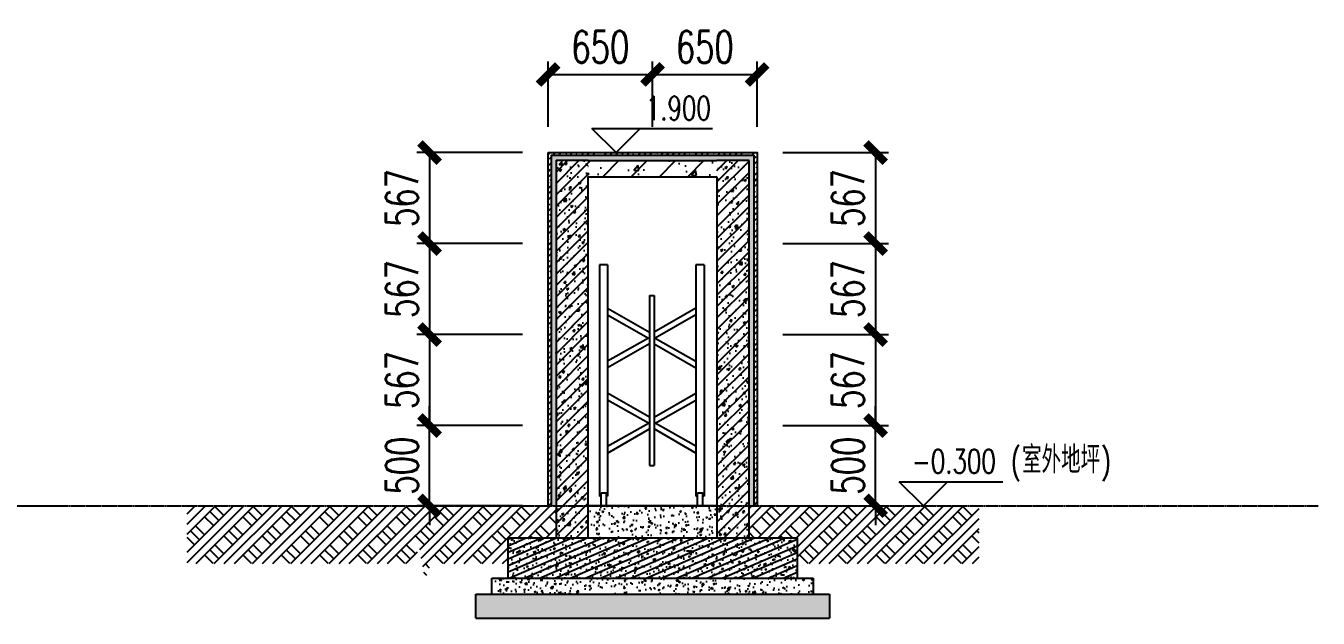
# Model space of a CAD drawing. Extents: x -202236 to 1002404, y -663931 to 1550022.
# Drawn here: x -58700 to -50656, y -345772 to -342082 of the extents above; entities that cross this region are included whole.
import ezdxf

# ---------------------------------------------------------------- set-up
doc = ezdxf.new("R2010")
doc.units = 0
doc.linetypes.add('DOTE', pattern=[2.42, 2, -0.2, 0.02, -0.2])
for name, color, linetype in [('00-Face', 4, 'Continuous'), ('00-Hatch', 8, 'Continuous'), ('00-ttr..Hatch', 8, 'Continuous'), ('25mm厚湿贴石材', 35, 'Continuous'), ('A-AXIS-DOTE', 14, 'DOTE'), ('A-AXIS-ELEV', 4, 'Continuous'), ('A-COLS', 6, 'Continuous'), ('A-HATCH-2', 251, 'Continuous'), ('A-SFCE', 30, 'Continuous'), ('AS-COLN', 6, 'Continuous'), ('DIM', 173, 'Continuous'), ('LAYER1', 9, 'Continuous'), ('PUB_HATCH', 8, 'Continuous'), ('PUB_TEXT', 7, 'Continuous')]:
    doc.layers.add(name, color=color, linetype=linetype)
doc.styles.add('_TCH_DIM', font='SIMPLEX', dxfattribs={"bigfont": 'GBCBIG'})
doc.styles.add('DHTEXT-1', font='ROMANS.shx', dxfattribs={"width": 0.7, "bigfont": 'CHINESE.shx'})
doc.dimstyles.new('ZN80', dxfattribs={"dimscale": 80, "dimtxt": 2.5, "dimasz": 1.5, "dimexe": 1, "dimexo": 2, "dimgap": 0.9, "dimtad": 1, "dimdec": 0, "dimdsep": 46, "dimtxsty": 'DHTEXT-1', "dimblk": 'ARCHTICK', "dimcen": 2.5, "dimclrd": 173, "dimclre": 173, "dimclrt": 7, "dimazin": 2, "dimtfac": 0.4, "dimtdec": 0, "dimtix": 1, "dimtmove": 2, "dimatfit": 3, "dimfxl": 0, "dimtolj": 1, "dimtzin": 0, "dimarcsym": 0})
pattern_1 = [(45, (2104953.71, -862009.67), (-35.3553391, 35.3553391), []), (50, (2104953.71, -862009.67), (143.4520365, -12.550427), [15, -165]), (355, (2104953.71, -862009.67), (-27.750267, 150.438427), [12, -132]), (100.4514, (2104965.67, -862010.72), (115.701876, 137.887908), [12.748038, -140.228422]), (46.1842, (2104953.71, -861969.67), (213.44821, -33.103803), [22.5, -247.5]), (96.6356, (2104971.5, -861972.43), (186.932541, 194.823574), [19.122058, -210.3426]), (351.1842, (2104953.71, -861969.67), (186.93239, 194.82372), [18, -198]), (21, (2104973.71, -861979.67), (119.3814104, -80.523778), [15, -165]), (326, (2104973.71, -861979.67), (48.663066, 145.030009), [12, -132]), (71.4514, (2104983.66, -861986.38), (168.044526, 64.506099), [12.748038, -140.228422]), (37.5, (2104953.71, -862009.67), (2.4319711, 66.5787708), [0, -130.4, 0, -134, 0, -132.5]), (7.5, (2104953.71, -862009.67), (52.6139075, 78.8823424), [0, -76.4, 0, -127.4, 0, -50.5]), (327.5, (2104909.11, -862009.67), (106.7644872, -4.5109743), [0, -50, 0, -156, 0, -207]), (317.5, (2104889.11, -862009.67), (116.637234, 20.0209965), [0, -65, 0, -103.6, 0, -147])]

# ---------------------------------------------------------------- blocks, each defined once
blk = doc.blocks.new('A$C7D712954')
at = {"layer": 'LAYER1', "color": 250}
for p, q in [((-25, 1500), (-25, 60)), ((-25, 1500), (-25, 60)), ((25, 1500), (-25, 1500)), ((25, 1500), (-25, 1500)), ((25, 1500), (-25, 1500)), ((25, 1500), (25, 60)), ((25, 1500), (25, 60)), ((575, 1500), (575, 60)), ((625, 1500), (575, 1500)), ((625, 1500), (625, 60)), ((285, 1310), (315, 1310)), ((285, 1310), (285, 250)), ((315, 1310), (315, 250)), ((25, 1231.2), (285, 1081.2)), ((575, 1231.2), (315, 1081.2)), ((25, 1188.8), (278.8, 1045)), ((575, 1188.8), (321.2, 1045)), ((278.8, 1045), (25, 901.2)), ((285, 1008.8), (25, 858.8)), ((315, 1008.8), (575, 858.8)), ((321.2, 1045), (575, 901.2)), ((285, 551.2), (25, 701.2)), ((278.8, 515), (25, 658.8)), ((315, 551.2), (575, 701.2)), ((321.2, 515), (575, 658.8)), ((25, 371.2), (278.8, 515)), ((575, 371.2), (321.2, 515)), ((25, 328.8), (285, 478.8)), ((575, 328.8), (315, 478.8)), ((285, 250), (315, 250)), ((-15, 60), (-25, 60)), ((25, 60), (15, 60)), ((585, 60), (575, 60)), ((625, 60), (615, 60))]:
    blk.add_line(p, q, dxfattribs=at)
for points in [[(-15, 80), (15, 80), (15, 0), (-15, 0)], [(585, 80), (615, 80), (615, 0), (585, 0)]]:
    blk.add_lwpolyline(points, close=True, dxfattribs=at)
blk = doc.blocks.new('_ArchTick')
at = {"color": 0, "linetype": 'ByBlock', "const_width": 0.4}
blk.add_lwpolyline([(-0.5, -0.5), (0.5, 0.5)], dxfattribs=at)
blk = doc.blocks.new('*D559')
at = {"layer": 'Defpoints', "color": 0, "ltscale": 800, "transparency": 16777216}
for p in [(-54148.8, -344572.2), (-53410.9, -344572.2), (-54148.8, -345072.2)]:
    blk.add_point(p, dxfattribs=at)
at = {"layer": 'DIM', "color": 173, "linetype": 'ByBlock', "lineweight": -2, "ltscale": 800, "transparency": 16777216}
for p, q in [((-53410.9, -344572.2), (-53410.9, -344452.2)), ((-53988.8, -344572.2), (-53330.9, -344572.2)), ((-53410.9, -345072.2), (-53410.9, -344572.2)), ((-53988.8, -345072.2), (-53330.9, -345072.2)), ((-53410.9, -345072.2), (-53410.9, -345192.2))]:
    blk.add_line(p, q, dxfattribs=at)
at = {"layer": 'DIM', "color": 173, "lineweight": -2, "ltscale": 800, "transparency": 16777216, "xscale": 120, "yscale": 120, "zscale": 120}
for p, rotation in [((-53410.9, -344572.2), 270), ((-53410.9, -345072.2), 90)]:
    blk.add_blockref('_ArchTick', p, dxfattribs=dict(at, rotation=rotation))
at = {"layer": 'DIM', "color": 7, "ltscale": 800, "transparency": 16777216, "insert": (-53582.9, -344822.2), "char_height": 200, "attachment_point": 5, "rotation": 90, "style": 'DHTEXT-1'}
blk.add_mtext('\\A1;500', dxfattribs=at)
blk = doc.blocks.new('*D560')
at = {"layer": 'Defpoints', "color": 0, "ltscale": 800, "transparency": 16777216}
for p in [(-54148.8, -344005.6), (-54148.8, -344572.2), (-53410.9, -344572.2)]:
    blk.add_point(p, dxfattribs=at)
at = {"layer": 'DIM', "color": 173, "linetype": 'ByBlock', "lineweight": -2, "ltscale": 800, "transparency": 16777216}
for p, q in [((-53988.8, -344005.6), (-53330.9, -344005.6)), ((-53410.9, -344005.6), (-53410.9, -344572.2)), ((-53988.8, -344572.2), (-53330.9, -344572.2))]:
    blk.add_line(p, q, dxfattribs=at)
at = {"layer": 'DIM', "color": 173, "lineweight": -2, "ltscale": 800, "transparency": 16777216, "xscale": 120, "yscale": 120, "zscale": 120}
for p, rotation in [((-53410.9, -344005.6), 90), ((-53410.9, -344572.2), 270)]:
    blk.add_blockref('_ArchTick', p, dxfattribs=dict(at, rotation=rotation))
at = {"layer": 'DIM', "color": 7, "ltscale": 800, "transparency": 16777216, "insert": (-53582.9, -344288.9), "char_height": 200, "attachment_point": 5, "rotation": 90, "style": 'DHTEXT-1'}
blk.add_mtext('\\A1;567', dxfattribs=at)
blk = doc.blocks.new('*D561')
at = {"layer": 'Defpoints', "color": 0, "ltscale": 800, "transparency": 16777216}
for p in [(-54148.8, -342872.2), (-54148.8, -343438.9), (-53410.9, -343438.9)]:
    blk.add_point(p, dxfattribs=at)
at = {"layer": 'DIM', "color": 173, "linetype": 'ByBlock', "lineweight": -2, "ltscale": 800, "transparency": 16777216}
for p, q in [((-53988.8, -342872.2), (-53330.9, -342872.2)), ((-53410.9, -342872.2), (-53410.9, -343438.9)), ((-53988.8, -343438.9), (-53330.9, -343438.9))]:
    blk.add_line(p, q, dxfattribs=at)
at = {"layer": 'DIM', "color": 173, "lineweight": -2, "ltscale": 800, "transparency": 16777216, "xscale": 120, "yscale": 120, "zscale": 120}
for p, rotation in [((-53410.9, -342872.2), 90), ((-53410.9, -343438.9), 270)]:
    blk.add_blockref('_ArchTick', p, dxfattribs=dict(at, rotation=rotation))
at = {"layer": 'DIM', "color": 7, "ltscale": 800, "transparency": 16777216, "insert": (-53582.9, -343155.6), "char_height": 200, "attachment_point": 5, "rotation": 90, "style": 'DHTEXT-1'}
blk.add_mtext('\\A1;567', dxfattribs=at)
blk = doc.blocks.new('*D562')
at = {"layer": 'Defpoints', "color": 0, "ltscale": 800, "transparency": 16777216}
for p in [(-54148.8, -343438.9), (-54148.8, -344005.6), (-53410.9, -344005.6)]:
    blk.add_point(p, dxfattribs=at)
at = {"layer": 'DIM', "color": 173, "linetype": 'ByBlock', "lineweight": -2, "ltscale": 800, "transparency": 16777216}
for p, q in [((-53988.8, -343438.9), (-53330.9, -343438.9)), ((-53410.9, -343438.9), (-53410.9, -344005.6)), ((-53988.8, -344005.6), (-53330.9, -344005.6))]:
    blk.add_line(p, q, dxfattribs=at)
at = {"layer": 'DIM', "color": 173, "lineweight": -2, "ltscale": 800, "transparency": 16777216, "xscale": 120, "yscale": 120, "zscale": 120}
for p, rotation in [((-53410.9, -343438.9), 90), ((-53410.9, -344005.6), 270)]:
    blk.add_blockref('_ArchTick', p, dxfattribs=dict(at, rotation=rotation))
at = {"layer": 'DIM', "color": 7, "ltscale": 800, "transparency": 16777216, "insert": (-53582.9, -343722.2), "char_height": 200, "attachment_point": 5, "rotation": 90, "style": 'DHTEXT-1'}
blk.add_mtext('\\A1;567', dxfattribs=at)
blk = doc.blocks.new('*D563')
at = {"layer": 'Defpoints', "color": 0, "ltscale": 800, "transparency": 16777216}
for p in [(-56187, -344572.2), (-55449.2, -344572.2), (-55449.2, -345072.2)]:
    blk.add_point(p, dxfattribs=at)
at = {"layer": 'DIM', "color": 173, "linetype": 'ByBlock', "lineweight": -2, "ltscale": 800, "transparency": 16777216}
for p, q in [((-56187, -344572.2), (-56187, -344452.2)), ((-55609.2, -344572.2), (-56267, -344572.2)), ((-56187, -345072.2), (-56187, -344572.2)), ((-55609.2, -345072.2), (-56267, -345072.2)), ((-56187, -345072.2), (-56187, -345192.2))]:
    blk.add_line(p, q, dxfattribs=at)
at = {"layer": 'DIM', "color": 173, "lineweight": -2, "ltscale": 800, "transparency": 16777216, "xscale": 120, "yscale": 120, "zscale": 120}
for p, rotation in [((-56187, -344572.2), 270), ((-56187, -345072.2), 90)]:
    blk.add_blockref('_ArchTick', p, dxfattribs=dict(at, rotation=rotation))
at = {"layer": 'DIM', "color": 7, "ltscale": 800, "transparency": 16777216, "insert": (-56359, -344822.2), "char_height": 200, "attachment_point": 5, "rotation": 90, "style": 'DHTEXT-1'}
blk.add_mtext('\\A1;500', dxfattribs=at)
blk = doc.blocks.new('*D564')
at = {"layer": 'Defpoints', "color": 0, "ltscale": 800, "transparency": 16777216}
for p in [(-55449.2, -344005.6), (-56187, -344572.2), (-55449.2, -344572.2)]:
    blk.add_point(p, dxfattribs=at)
at = {"layer": 'DIM', "color": 173, "linetype": 'ByBlock', "lineweight": -2, "ltscale": 800, "transparency": 16777216}
for p, q in [((-55609.2, -344005.6), (-56267, -344005.6)), ((-56187, -344005.6), (-56187, -344572.2)), ((-55609.2, -344572.2), (-56267, -344572.2))]:
    blk.add_line(p, q, dxfattribs=at)
at = {"layer": 'DIM', "color": 173, "lineweight": -2, "ltscale": 800, "transparency": 16777216, "xscale": 120, "yscale": 120, "zscale": 120}
for p, rotation in [((-56187, -344005.6), 90), ((-56187, -344572.2), 270)]:
    blk.add_blockref('_ArchTick', p, dxfattribs=dict(at, rotation=rotation))
at = {"layer": 'DIM', "color": 7, "ltscale": 800, "transparency": 16777216, "insert": (-56359, -344288.9), "char_height": 200, "attachment_point": 5, "rotation": 90, "style": 'DHTEXT-1'}
blk.add_mtext('\\A1;567', dxfattribs=at)
blk = doc.blocks.new('*D565')
at = {"layer": 'Defpoints', "color": 0, "ltscale": 800, "transparency": 16777216}
for p in [(-55449.2, -342872.2), (-56187, -343438.9), (-55449.2, -343438.9)]:
    blk.add_point(p, dxfattribs=at)
at = {"layer": 'DIM', "color": 173, "linetype": 'ByBlock', "lineweight": -2, "ltscale": 800, "transparency": 16777216}
for p, q in [((-55609.2, -342872.2), (-56267, -342872.2)), ((-56187, -342872.2), (-56187, -343438.9)), ((-55609.2, -343438.9), (-56267, -343438.9))]:
    blk.add_line(p, q, dxfattribs=at)
at = {"layer": 'DIM', "color": 173, "lineweight": -2, "ltscale": 800, "transparency": 16777216, "xscale": 120, "yscale": 120, "zscale": 120}
for p, rotation in [((-56187, -342872.2), 90), ((-56187, -343438.9), 270)]:
    blk.add_blockref('_ArchTick', p, dxfattribs=dict(at, rotation=rotation))
at = {"layer": 'DIM', "color": 7, "ltscale": 800, "transparency": 16777216, "insert": (-56359, -343155.6), "char_height": 200, "attachment_point": 5, "rotation": 90, "style": 'DHTEXT-1'}
blk.add_mtext('\\A1;567', dxfattribs=at)
blk = doc.blocks.new('*D566')
at = {"layer": 'Defpoints', "color": 0, "ltscale": 800, "transparency": 16777216}
for p in [(-55449.2, -343438.9), (-56187, -344005.6), (-55449.2, -344005.6)]:
    blk.add_point(p, dxfattribs=at)
at = {"layer": 'DIM', "color": 173, "linetype": 'ByBlock', "lineweight": -2, "ltscale": 800, "transparency": 16777216}
for p, q in [((-55609.2, -343438.9), (-56267, -343438.9)), ((-56187, -343438.9), (-56187, -344005.6)), ((-55609.2, -344005.6), (-56267, -344005.6))]:
    blk.add_line(p, q, dxfattribs=at)
at = {"layer": 'DIM', "color": 173, "lineweight": -2, "ltscale": 800, "transparency": 16777216, "xscale": 120, "yscale": 120, "zscale": 120}
for p, rotation in [((-56187, -343438.9), 90), ((-56187, -344005.6), 270)]:
    blk.add_blockref('_ArchTick', p, dxfattribs=dict(at, rotation=rotation))
at = {"layer": 'DIM', "color": 7, "ltscale": 800, "transparency": 16777216, "insert": (-56359, -343722.2), "char_height": 200, "attachment_point": 5, "rotation": 90, "style": 'DHTEXT-1'}
blk.add_mtext('\\A1;567', dxfattribs=at)
blk = doc.blocks.new('*D567')
at = {"layer": 'Defpoints', "color": 0, "ltscale": 800, "transparency": 16777216}
for p in [(-54799, -342385.7), (-55449.2, -342872.2), (-54799, -342872.2)]:
    blk.add_point(p, dxfattribs=at)
at = {"layer": 'DIM', "color": 173, "linetype": 'ByBlock', "lineweight": -2, "ltscale": 800, "transparency": 16777216}
for p, q in [((-55449.2, -342712.2), (-55449.2, -342305.7)), ((-54799, -342712.2), (-54799, -342305.7)), ((-55449.2, -342385.7), (-54799, -342385.7))]:
    blk.add_line(p, q, dxfattribs=at)
at = {"layer": 'DIM', "color": 173, "lineweight": -2, "ltscale": 800, "transparency": 16777216, "xscale": 120, "yscale": 120, "zscale": 120, "rotation": 180}
blk.add_blockref('_ArchTick', (-55449.2, -342385.7), dxfattribs=at)
at = {"layer": 'DIM', "color": 173, "lineweight": -2, "ltscale": 800, "transparency": 16777216, "xscale": 120, "yscale": 120, "zscale": 120}
blk.add_blockref('_ArchTick', (-54799, -342385.7), dxfattribs=at)
at = {"layer": 'DIM', "color": 7, "ltscale": 800, "transparency": 16777216, "insert": (-55124.1, -342213.7), "char_height": 200, "attachment_point": 5, "style": 'DHTEXT-1'}
blk.add_mtext('\\A1;650', dxfattribs=at)
blk = doc.blocks.new('*D568')
at = {"layer": 'Defpoints', "color": 0, "ltscale": 800, "transparency": 16777216}
for p in [(-54148.8, -342385.7), (-54799, -342872.2), (-54148.8, -342872.2)]:
    blk.add_point(p, dxfattribs=at)
at = {"layer": 'DIM', "color": 173, "linetype": 'ByBlock', "lineweight": -2, "ltscale": 800, "transparency": 16777216}
for p, q in [((-54799, -342712.2), (-54799, -342305.7)), ((-54148.8, -342712.2), (-54148.8, -342305.7)), ((-54799, -342385.7), (-54148.8, -342385.7))]:
    blk.add_line(p, q, dxfattribs=at)
at = {"layer": 'DIM', "color": 173, "lineweight": -2, "ltscale": 800, "transparency": 16777216, "xscale": 120, "yscale": 120, "zscale": 120, "rotation": 180}
blk.add_blockref('_ArchTick', (-54799, -342385.7), dxfattribs=at)
at = {"layer": 'DIM', "color": 173, "lineweight": -2, "ltscale": 800, "transparency": 16777216, "xscale": 120, "yscale": 120, "zscale": 120}
blk.add_blockref('_ArchTick', (-54148.8, -342385.7), dxfattribs=at)
at = {"layer": 'DIM', "color": 7, "ltscale": 800, "transparency": 16777216, "insert": (-54473.9, -342213.7), "char_height": 200, "attachment_point": 5, "style": 'DHTEXT-1'}
blk.add_mtext('\\A1;650', dxfattribs=at)

msp = doc.modelspace()

# ---------------------------------------------------------------- hatches: boundary and pattern name
h = msp.add_hatch()
h.set_pattern_fill('混凝土', color=8, scale=15, angle=-21.697578, style=0, double=1)
h.set_pattern_definition([(50, (-54824.66, -345203.24), (107.589, -9.413), [11.25, -123.75]), (355, (-54824.66, -345203.24), (-20.813, 112.83), [9, -99]), (100.451, (-54815.69, -345204.02), (86.776, 103.416), [9.56, -105.171]), (46.184, (-54824.66, -345173.24), (160.086, -24.828), [16.875, -185.625]), (96.636, (-54811.32, -345175.3), (140.2, 146.12), [14.34, -157.757]), (351.184, (-54824.66, -345173.24), (140.2, 146.12), [13.5, -148.5]), (21, (-54809.66, -345180.74), (89.536, -60.393), [11.25, -123.75]), (326, (-54809.66, -345180.74), (36.497, 108.773), [9, -99]), (71.45, (-54802.19, -345185.77), (126.033, 48.38), [9.56, -105.171]), (37.5, (-54824.656, -345203.237), (1.824, 49.934), [0, -97.8, 0, -100.5, 0, -99.375]), (7.5, (-54824.656, -345203.237), (39.4604, 59.162), [0, -57.3, 0, -95.55, 0, -37.875]), (327.5, (-54858.106, -345203.237), (80.0734, -3.3832), [0, -37.5, 0, -117, 0, -155.25]), (317.5, (-54873.106, -345203.24), (87.478, 15.016), [0, -48.75, 0, -77.7, 0, -110.25])])
h.paths.add_polyline_path([(-54398.84, -345072.22), (-55199.15, -345072.22), (-55199.15, -345272.22), (-54398.84, -345272.22)])
h = msp.add_hatch()
h.set_pattern_fill('混凝土', color=8, scale=15, angle=-21.697578, style=0, double=1)
h.set_pattern_definition([(50, (-54652.89, -345569.28), (107.589, -9.413), [11.25, -123.75]), (355, (-54652.89, -345569.28), (-20.813, 112.829), [9, -99]), (100.451, (-54643.93, -345570.06), (86.776, 103.416), [9.561, -105.171]), (46.184, (-54652.89, -345539.28), (160.086, -24.828), [16.875, -185.625]), (96.636, (-54639.55, -345541.34), (140.2, 146.118), [14.342, -157.757]), (351.184, (-54652.89, -345539.28), (140.2, 146.118), [13.5, -148.5]), (21, (-54637.89, -345546.78), (89.536, -60.393), [11.25, -123.75]), (326, (-54637.89, -345546.78), (36.497, 108.773), [9, -99]), (71.451, (-54630.43, -345551.81), (126.033, 48.38), [9.561, -105.171]), (37.5, (-54652.89, -345569.276), (1.824, 49.9341), [0, -97.8, 0, -100.5, 0, -99.375]), (7.5, (-54652.89, -345569.276), (39.4604, 59.1618), [0, -57.3, 0, -95.55, 0, -37.875]), (327.5, (-54686.34, -345569.276), (80.0734, -3.3832), [0, -37.5, 0, -117, 0, -155.25]), (317.5, (-54701.34, -345569.276), (87.478, 15.0157), [0, -48.75, 0, -77.7, 0, -110.25])])
h.paths.add_polyline_path([(-53798.84, -345622.22), (-53798.84, -345522.22), (-55798.84, -345522.22), (-55798.84, -345622.22)])
at = {"layer": '00-Hatch'}
h = msp.add_hatch(dxfattribs=at)
h.set_pattern_fill('钢筋混凝土', color=256, scale=15, angle=-21.697578, style=0, double=1)
h.set_pattern_definition([(23.3024225, (2104953.71, -862009.672), (-14.8344125, 34.44111213), []), (28.3024225, (2104953.71, -862009.67), (96.4861615, -48.5223725), [11.25, -123.75]), (333.3024225, (2104953.71, -862009.67), (22.375575, 112.529306), [9, -99]), (78.7538225, (2104961.75, -862013.72), (118.8617856, 64.0068405), [9.5610285, -105.171317]), (24.4866225, (2104964.8, -861981.8), (139.564723, -82.253803), [16.875, -185.625]), (74.9380225, (2104976.43, -861988.65), (184.286825, 83.932212), [14.341543, -157.75695]), (329.4866225, (2104964.8, -861981.8), (184.286759, 83.932356), [13.5, -148.5]), (359.3024225, (2104975.97, -861994.31), (60.8645854, -89.2160426), [11.25, -123.75]), (304.3024225, (2104975.97, -861994.31), (74.125409, 87.572455), [9, -99]), (49.7538225, (2104981.04, -862001.75), (134.989992, -1.643693), [9.5610285, -105.171317]), (15.8024225, (2104953.71, -862009.672), (20.155748, 45.7218205), [0, -97.8, 0, -100.5, 0, -99.375]), (345.8024225, (2104953.71, -862009.67), (58.5371318, 40.3812239), [0, -57.3, 0, -95.55, 0, -37.875]), (305.8024225, (2104922.63, -861997.306), (73.14921794, -32.7472444), [0, -37.5, 0, -117, 0, -155.25]), (295.8024225, (2104908.694, -861991.76), (86.8313913, -18.389388), [0, -48.75, 0, -77.7, 0, -110.25])])
h.paths.add_polyline_path([(-53898.84, -345272.22), (-54398.84, -345272.22), (-55398.84, -345272.22), (-55399.15, -345272.22), (-55698.84, -345272.22), (-55698.84, -345522.22), (-53898.84, -345522.22)])
at = {"layer": '00-ttr..Hatch'}
h = msp.add_hatch(dxfattribs=at)
h.set_pattern_fill('GRAVEL', color=256, scale=20, angle=-21.697578, style=0, double=1)
h.set_pattern_definition([(228.0128, (-54673.493, -345564.231), (-1219.20104, -1371.60169), [20.503, -2029.83]), (184.9697, (-54687.209, -345579.4714), (1828.80296, 152.398925), [35.1843, -3483.24]), (132.5104, (-54722.261, -345582.519), (1523.99889, -1676.40164), [24.809, -2456.082]), (267.2737, (-54781.697, -345620.6194), (152.39934, 3047.99902), [32.0403, -3171.984]), (292.8337, (-54783.221, -345652.6234), (-762.002163, 1828.80104), [31.418, -3110.388]), (357.2737, (-54771.029, -345681.5794), (-3047.99902, 152.39934), [32.0403, -3171.984]), (37.6942, (-54739.025, -345683.1034), (-1981.201252, -1523.998641), [42.3716, -4194.786]), (72.2553, (-54705.497, -345657.1954), (1066.802134, 3352.800972), [40.003, -3960.318]), (121.4296, (-54693.305, -345619.0954), (-1219.200314, 1981.19767), [32.149, -3182.73]), (175.2364, (-54710.069, -345591.663), (1676.39868, -152.39857), [36.703, -1798.434]), (222.3974, (-54746.645, -345588.6154), (-1828.800055, -1676.39782), [47.4647, -4699.008]), (138.8141, (-54630.821, -345622.143), (-1066.79932, 914.3986), [16.2, -1603.836]), (171.4692, (-54643.013, -345611.4754), (1981.196976, -304.80077), [30.821, -3051.276]), (225, (-54673.49, -345606.9), (-3e-14, -152.4), [21.553, -193.973]), (203.1986, (-54684.161, -345588.615), (762.00257, 304.80134), [11.606, -1149.036]), (291.8014, (-54694.83, -345593.187), (-152.4001, 457.2003), [16.414, -804.288]), (30.9638, (-54688.733, -345608.427), (457.1995, 304.80024), [26.659, -861.978]), (161.565, (-54665.873, -345594.71), (304.8001, -152.3998), [19.277, -462.654]), (16.3895, (-54783.221, -345593.187), (1524.00084, 457.19905), [27.005, -2673.528]), (70.3462, (-54757.313, -345585.567), (-609.5983, -1676.39763), [22.656, -2242.932]), (293.1986, (-54665.873, -345564.231), (-304.80134, 762.00257), [23.213, -1137.432]), (343.6105, (-54656.729, -345585.567), (-1524.00084, 457.19905), [27.005, -2673.528]), (339.444, (-54783.221, -345687.675), (-762.00095, 304.79963), [26.042, -1276.062]), (294.7751, (-54758.837, -345696.819), (-761.99822, 1676.39922), [21.82, -2160.216]), (66.8014, (-54664.35, -345716.631), (304.80134, 762.00257), [23.213, -1137.432]), (17.354, (-54655.205, -345695.295), (-1981.20011, -609.59908), [25.547, -2529.144]), (69.444, (-54739.025, -345716.631), (-304.79963, -762.00095), [13.021, -1289.088]), (101.31, (-54673.493, -345716.63), (-152.39925, 609.59805), [7.771, -769.32]), (165.9638, (-54675.017, -345709.01), (457.2003, -152.3997), [31.418, -596.943]), (186.009, (-54705.497, -345701.3914), (1523.997753, 152.399644), [29.116, -2882.484]), (303.69, (-54688.733, -345622.143), (-152.4, 304.7997), [21.98, -527.507]), (353.1572, (-54676.541, -345640.4314), (2590.80107, -304.801365), [38.3734, -3798.96]), (60.9454, (-54638.441, -345645.003), (-609.59858, -1066.79746), [15.6905, -1553.364]), (90, (-54630.82, -345631.29), (-152.4, 152.4), [9.144, -143.256]), (120.2564, (-54708.545, -345696.819), (609.59871, -1066.79946), [21.172, -2096.034]), (48.0128, (-54719.213, -345678.531), (1219.20104, 1371.60169), [41.0066, -2009.328]), (360, (-54691.78, -345648.05), (152.4, 152.4), [39.624, -112.776]), (325.3048, (-54652.157, -345648.051), (-1523.99736, 1066.8001), [24.0966, -2385.558]), (254.0546, (-54632.345, -345661.767), (-152.4004, -609.60145), [22.19, -1087.302]), (207.646, (-54638.441, -345683.1034), (-2895.598983, -1524.00096), [36.1287, -3576.75]), (175.4261, (-54670.445, -345699.8674), (-1981.200456, 152.399263), [38.2217, -3783.948]), (175.4261, (-54670.445, -345699.8674), (-1981.200456, 152.399263), [38.2217, -3783.948])])
h.paths.add_polyline_path([(-55898.84, -345622.22), (-55898.84, -345772.22), (-53698.84, -345772.22), (-53698.84, -345622.22)])
at = {"layer": 'A-HATCH-2'}
h = msp.add_hatch(dxfattribs=at)
h.set_pattern_fill('天然石材', color=256, scale=10)
h.set_pattern_definition([(45, (2104953.71, -861991.72), (-35.3553532, 35.3553532), []), (45, (2104971.1, -862009.67), (-35.3553532, 35.3553532), [19.73685, -11.2782])])
h.paths.add_polyline_path([(-55431.15, -342890.22), (-54166.84, -342890.22), (-54166.84, -345072.22), (-54148.84, -345072.22), (-54148.84, -342872.22), (-55449.15, -342872.22), (-55449.15, -345072.22), (-55431.15, -345072.22)])
h = msp.add_hatch(dxfattribs=at)
h.set_pattern_fill('AR-SAND', color=256, scale=5, style=0)
h.set_pattern_definition([(37.5, (2104953.711, -862009.672), (-0.400007824, 12.235330933), [0, -9.652, 0, -10.795, 0, -10.31875]), (7.5, (2104953.711, -862009.672), (11.23808208, 17.92062751), [0, -5.207, 0, -8.6995, 0, -3.33375]), (327.5, (2104945.901, -862009.672), (19.774809256, 0.035929617), [0, -3.175, 0, -11.43, 0, -14.9225]), (317.5, (2104945.9, -862009.672), (19.08891131, 5.57323308), [0, -1.5875, 0, -7.493, 0, -8.5725])])
h.paths.add_polyline_path([(-54198.84, -342922.11), (-54198.84, -345072.22), (-54166.84, -345072.22), (-54166.84, -342890.22), (-55431.15, -342890.22), (-55431.15, -345072.22), (-55399.15, -345072.22), (-55399.15, -342922.11), (-55199.15, -342922.11), (-54398.84, -342922.11)])
h = msp.add_hatch(dxfattribs=at)
h.set_pattern_fill('夯实土壤', color=256, scale=30)
h.set_pattern_definition([(45, (-872744.88, -171376.18), (-119.218203, 119.218203), []), (45, (-872681.88, -171376.18), (-119.218203, 119.218203), []), (45, (-872618.88, -171376.18), (-119.218203, 119.218203), []), (135, (-872744.88, -171376.18), (-119.218203, -119.218203), [79.5, -89.1]), (135, (-872713.38, -171344.68), (-119.218203, -119.218203), [79.5, -89.1]), (135, (-872681.88, -171313.18), (-119.218203, -119.218203), [79.5, -89.1])])
h.paths.add_polyline_path([(-57696.04, -345072.22), (-57696.04, -345431.77), (-56289.37, -345431.77), (-56251.15, -345326.77), (-56214.12, -345536.77), (-56176.87, -345431.77), (-55698.84, -345431.77), (-55698.84, -345272.22), (-55398.84, -345272.22), (-55399.15, -345072.22)])
h = msp.add_hatch(dxfattribs=at)
h.set_pattern_fill('夯实土壤', color=256, scale=30)
h.set_pattern_definition([(45, (-871903.57, -171376.18), (-119.218203, 119.218203), []), (45, (-871840.57, -171376.18), (-119.218203, 119.218203), []), (45, (-871777.57, -171376.18), (-119.218203, 119.218203), []), (135, (-871903.57, -171376.18), (-119.218203, -119.218203), [79.5, -89.1]), (135, (-871872.07, -171344.68), (-119.218203, -119.218203), [79.5, -89.1]), (135, (-871840.57, -171313.18), (-119.218203, -119.218203), [79.5, -89.1])])
h.paths.add_polyline_path([(-52766.29, -345431.77), (-52766.29, -345072.22), (-54198.84, -345072.22), (-54198.84, -345272.22), (-53898.84, -345272.22), (-53898.84, -345431.77)])
at = {"layer": 'PUB_HATCH'}
h = msp.add_hatch(dxfattribs=at)
h.set_pattern_fill('钢筋混凝土', color=256, scale=20, style=0)
h.set_pattern_definition(pattern_1)
h.paths.add_polyline_path([(-55399.15, -345272.22), (-55199.15, -345272.22), (-55199.15, -342922.11), (-55399.15, -342922.11)])
h = msp.add_hatch(dxfattribs=at)
h.set_pattern_fill('钢筋混凝土', color=256, scale=50, style=0)
h.set_pattern_definition([(45, (2104953.71, -862009.67), (-88.3883476, 88.3883476), []), (50, (2104953.7, -862009.67), (358.63009, -31.376067), [37.5, -412.5]), (355, (2104953.7, -862009.67), (-69.375667, 376.096067), [30, -330]), (100.4514, (2104983.6, -862012.3), (289.25469, 344.71977), [31.870095, -350.571056]), (46.1842, (2104953.7, -861909.67), (533.62052, -82.75951), [56.25, -618.75]), (96.6356, (2104998.2, -861916.57), (467.33135, 487.05894), [47.80514, -525.8565]), (351.1842, (2104953.7, -861909.67), (467.33097, 487.0593), [45, -495]), (21, (2105003.7, -861934.67), (298.453526, -201.309445), [37.5, -412.5]), (326, (2105003.7, -861934.67), (121.657666, 362.57502), [30, -330]), (71.4514, (2105028.58, -861951.45), (420.111314, 161.26525), [31.870095, -350.571056]), (37.5, (2104953.71, -862009.67), (6.079928, 166.446927), [0, -326, 0, -335, 0, -331.25]), (7.5, (2104953.71, -862009.67), (131.534769, 197.205856), [0, -191, 0, -318.5, 0, -126.25]), (327.5, (2104842.21, -862009.67), (266.911218, -11.277436), [0, -125, 0, -390, 0, -517.5]), (317.5, (2104792.2, -862009.67), (291.593085, 50.05249), [0, -162.5, 0, -259, 0, -367.5])])
h.paths.add_polyline_path([(-55199.15, -343022.11), (-54398.84, -343022.11), (-54398.84, -342922.11), (-55199.15, -342922.11)])
h = msp.add_hatch(dxfattribs=at)
h.set_pattern_fill('钢筋混凝土', color=256, scale=20, style=0)
h.set_pattern_definition(pattern_1)
h.paths.add_polyline_path([(-54198.84, -345272.22), (-54198.84, -342922.11), (-54398.84, -342922.11), (-54398.84, -345272.22)])

# ---------------------------------------------------------------- linework, layer by layer
at = {"layer": '00-Face', "color": 5}
msp.add_line((-53898.84, -345272.22), (-53898.84, -345522.22), dxfattribs=at)
at = {"layer": '25mm厚湿贴石材'}
for points in [[(-55449.15, -342872.22), (-54148.84, -342872.22), (-54148.84, -345072.22), (-54166.84, -345072.22), (-54166.84, -342890.22), (-55431.15, -342890.22), (-55431.15, -345072.22)], [(-55449.15, -345072.22), (-55449.15, -342872.22)]]:
    msp.add_lwpolyline(points, dxfattribs=at)
at = {"layer": 'A-AXIS-DOTE'}
msp.add_line((-75697.43, -345072.22), (-50656.43, -345072.22), dxfattribs=at)
at = {"layer": 'A-AXIS-ELEV'}
for p, q in [((-55026.29, -342872.22), (-55176.29, -342722.22)), ((-55176.29, -342722.22), (-54426.29, -342722.22)), ((-55026.29, -342872.22), (-54876.29, -342722.22)), ((-55376.29, -342872.22), (-54876.29, -342872.22)), ((-53113.21, -345072.22), (-53263.21, -344922.22)), ((-53263.21, -344922.22), (-52619.42, -344922.22)), ((-53113.21, -345072.22), (-52963.21, -344922.22))]:
    msp.add_line(p, q, dxfattribs=at)
at = {"layer": 'A-COLS'}
for p, q in [((-55199.15, -342922.11), (-54398.84, -342922.11)), ((-55199.15, -343022.11), (-54398.84, -343022.11))]:
    msp.add_line(p, q, dxfattribs=at)
at = {"layer": 'A-SFCE'}
for points in [[(-62857.79, -345072.22), (-58487.94, -345072.22)], [(-54398.84, -345072.22), (-55199.15, -345072.22)]]:
    msp.add_lwpolyline(points, dxfattribs=at)
at = {"layer": 'AS-COLN'}
for p, q in [((-55199.15, -342922.11), (-55399.15, -342922.11)), ((-55399.15, -342922.11), (-55399.15, -345272.22)), ((-54198.84, -342922.11), (-54398.84, -342922.11)), ((-54198.84, -345272.22), (-54198.84, -342922.11)), ((-55199.15, -345272.22), (-55199.15, -343022.11)), ((-54398.84, -343022.11), (-54398.84, -345272.22)), ((-55698.84, -345522.22), (-55698.84, -345272.22)), ((-55698.84, -345272.22), (-55399.15, -345272.22)), ((-55399.15, -345272.22), (-55199.15, -345272.22)), ((-55398.84, -345272.22), (-54398.84, -345272.22)), ((-54398.84, -345272.22), (-53898.84, -345272.22)), ((-54398.84, -345272.22), (-54198.84, -345272.22)), ((-53898.84, -345272.22), (-53898.84, -345522.22)), ((-55798.84, -345622.22), (-55798.84, -345522.22)), ((-55798.84, -345522.22), (-53798.84, -345522.22)), ((-53798.84, -345522.22), (-53798.84, -345622.22)), ((-55898.84, -345772.22), (-55898.84, -345622.22)), ((-55898.84, -345622.22), (-53698.84, -345622.22)), ((-53698.84, -345622.22), (-53698.84, -345772.22)), ((-55898.84, -345772.22), (-53698.84, -345772.22))]:
    msp.add_line(p, q, dxfattribs=at)

# ---------------------------------------------------------------- block references
msp.add_blockref('A$C7D712954', (-55103.88, -345072.22))

# ---------------------------------------------------------------- texts
at = {"layer": 'PUB_TEXT', "style": '_TCH_DIM', "width": 0.705882}
for s, p in [('1.900', (-54841.29, -342669.72)), ('-0.300', (-53184.42, -344869.72)), ('(', (-52569.42, -344869.72)), (')', (-52007.94, -344869.72))]:
    msp.add_text(s, height=148.75, dxfattribs=at).set_placement(p)
at = {"layer": 'PUB_TEXT', "style": '_TCH_DIM'}
msp.add_text('室外地坪', height=168.794, dxfattribs=at).set_placement((-52499.42, -344869.72))

# ---------------------------------------------------------------- dimensions: what is measured, and where the dimension line sits
at = {"layer": 'DIM', "ltscale": 800}
for base, p1, p2, picture, middle in [((-54799, -342385.7), (-55449.15, -342872.22), (-54799, -342872.22), '*D567', (-55124.07, -342213.7)), ((-54148.84, -342385.7), (-54799, -342872.22), (-54148.84, -342872.22), '*D568', (-54473.92, -342213.7))]:
    dim = msp.add_linear_dim(base=base, p1=p1, p2=p2, dimstyle='ZN80', dxfattribs=at)
    dim.commit()
    dim.dimension.update_dxf_attribs({"geometry": picture, "text_midpoint": middle})
for base, p1, p2, picture, middle in [((-56187.05, -343438.89), (-55449.15, -342872.22), (-55449.15, -343438.89), '*D565', (-56359.05, -343155.55)), ((-53410.95, -343438.89), (-54148.84, -342872.22), (-54148.84, -343438.89), '*D561', (-53582.95, -343155.55)), ((-56187.05, -344005.55), (-55449.15, -343438.89), (-55449.15, -344005.55), '*D566', (-56359.05, -343722.22)), ((-53410.95, -344005.55), (-54148.84, -343438.89), (-54148.84, -344005.55), '*D562', (-53582.95, -343722.22)), ((-56187.05, -344572.22), (-55449.15, -344005.55), (-55449.15, -344572.22), '*D564', (-56359.05, -344288.89)), ((-53410.95, -344572.22), (-54148.84, -344005.55), (-54148.84, -344572.22), '*D560', (-53582.95, -344288.89)), ((-56187.05, -344572.22), (-55449.15, -345072.22), (-55449.15, -344572.22), '*D563', (-56359.05, -344822.22)), ((-53410.95, -344572.22), (-54148.84, -345072.22), (-54148.84, -344572.22), '*D559', (-53582.95, -344822.22))]:
    dim = msp.add_linear_dim(base=base, p1=p1, p2=p2, angle=90, dimstyle='ZN80', dxfattribs=at)
    dim.commit()
    dim.dimension.update_dxf_attribs({"geometry": picture, "text_midpoint": middle})

doc.saveas('drawing.dxf')
